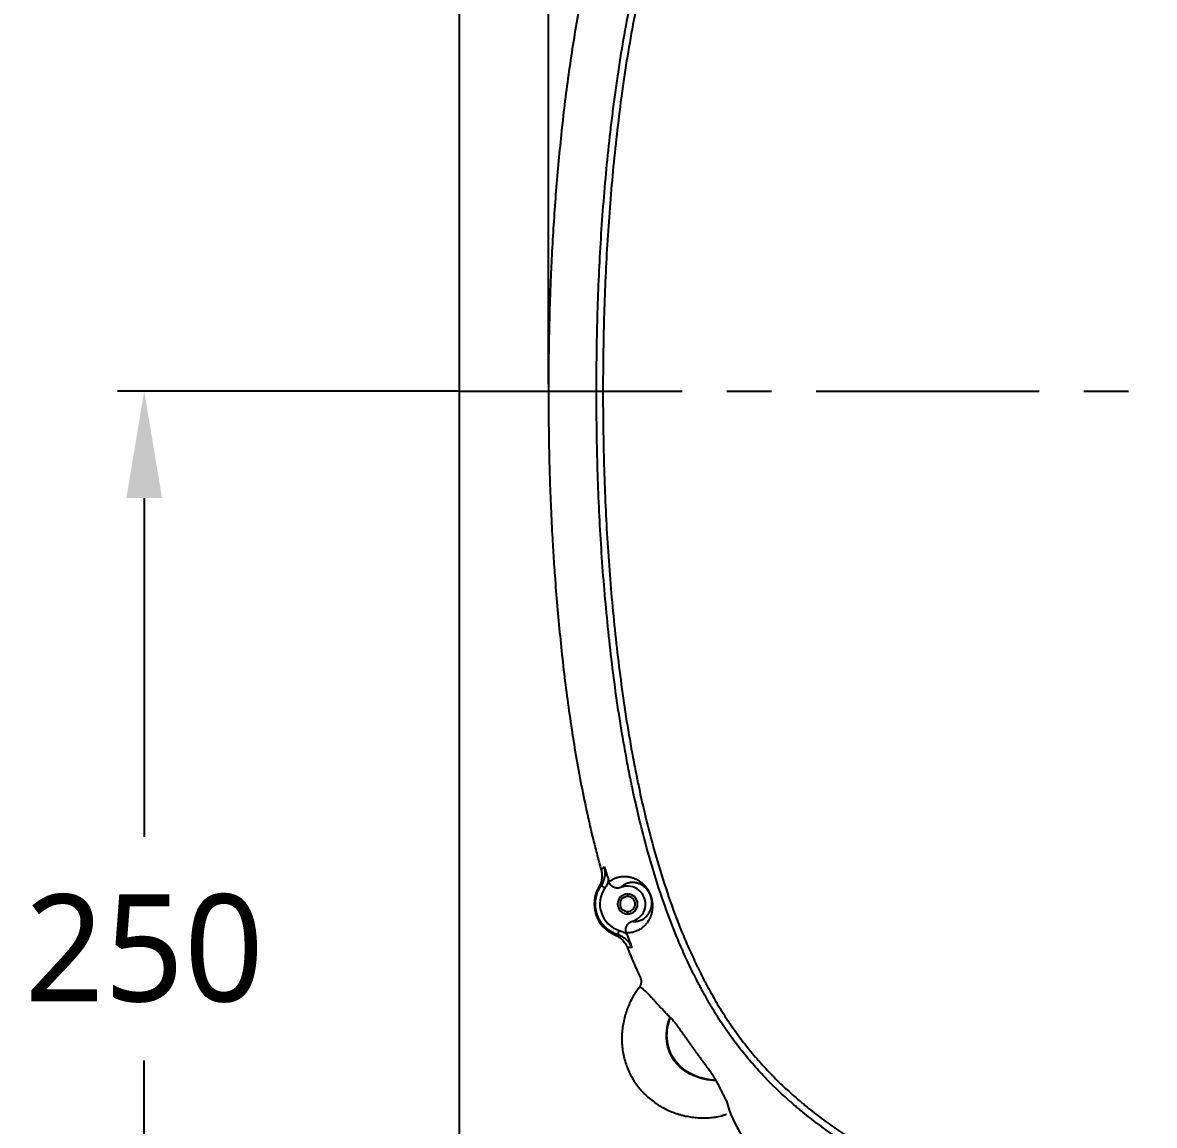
# Model space of a CAD drawing. Extents: x 8541 to 14664, y -60 to 2468.
# Drawn here: x 11930.6 to 12184.3, y 1522.8 to 1769.9 of the extents above; entities that cross this region are included whole.
import ezdxf

# ---------------------------------------------------------------- set-up
doc = ezdxf.new("R2010")
doc.units = 0
doc.header["$LTSCALE"] = 20
doc.header["$MEASUREMENT"] = 0
doc.linetypes.add('CENTER', pattern=[2, 1.25, -0.25, 0.25, -0.25])
doc.layers.get('0').update_dxf_attribs({"linetype": 'CONTINUOUS'})
doc.layers.get('DEFPOINTS').update_dxf_attribs({"linetype": 'CONTINUOUS'})
doc.layers.add('6', color=6, linetype='CONTINUOUS')
doc.layers.add('CENTER', color=2, linetype='CENTER')
doc.styles.get("Standard").update_dxf_attribs({"font": 'NanumGothic.ttf'})
doc.dimstyles.get("Standard").update_dxf_attribs({"dimtxt": 2.7, "dimasz": 2.5, "dimexe": 1.5, "dimexo": 1.5, "dimgap": 1.5, "dimtad": 1, "dimdec": 0, "dimlfac": 10, "dimzin": 0, "dimdsep": 46, "dimtxsty": 'Standard', "dimcen": 0, "dimclrt": 2, "dimadec": 0, "dimazin": 0, "dimtfac": 1, "dimtdec": 0, "dimtmove": 0, "dimatfit": 3, "dimfxl": 0, "dimtolj": 1, "dimtzin": 0, "dimarcsym": 0})

# ---------------------------------------------------------------- blocks, each defined once
blk = doc.blocks.new('*D16')
at = {"color": 3, "lineweight": -2}
for p, q in [((12028.66, 1687.37), (11951.89, 1687.37)), ((11957.89, 1663.37), (11957.89, 1587.43)), ((11957.89, 1461.37), (11957.89, 1537.3)), ((12014.82, 1437.37), (11951.89, 1437.37))]:
    blk.add_line(p, q, dxfattribs=at)
at = {"color": 3}
for points in [[(11953.89, 1663.37), (11961.89, 1663.37), (11957.89, 1687.37)], [(11953.89, 1461.37), (11961.89, 1461.37), (11957.89, 1437.37)]]:
    blk.add_solid(points, dxfattribs=at)
at = {"layer": 'DEFPOINTS', "color": 0}
for p in [(12030.46, 1687.37), (11957.89, 1437.37), (12016.62, 1437.37)]:
    blk.add_point(p, dxfattribs=at)
at = {"color": 2, "insert": (11957.89, 1562.37), "char_height": 24, "attachment_point": 5}
blk.add_mtext('\\A1;{\\fNanumGothic|b0|i0|c129|p50;250}', dxfattribs=at)
blk = doc.blocks.new('*D19')
at = {"color": 3, "lineweight": -2}
for p, q in [((12048.5, 1688.87), (12048.5, 1970.18)), ((12733.09, 1688.87), (12733.09, 1970.18)), ((12068.5, 1965.18), (12713.09, 1965.18))]:
    blk.add_line(p, q, dxfattribs=at)
at = {"color": 3}
for points in [[(12068.5, 1968.51), (12068.5, 1961.85), (12048.5, 1965.18)], [(12713.09, 1968.51), (12713.09, 1961.85), (12733.09, 1965.18)]]:
    blk.add_solid(points, dxfattribs=at)
at = {"layer": 'DEFPOINTS', "color": 0}
for p in [(12733.09, 1965.18), (12048.5, 1687.37), (12733.09, 1687.37)]:
    blk.add_point(p, dxfattribs=at)
at = {"color": 2, "insert": (12390.79, 1988.79), "char_height": 25, "attachment_point": 5}
blk.add_mtext('\\A1;{\\fNanumGothic|b0|i0|c129|p50;685}', dxfattribs=at)

msp = doc.modelspace()

# ---------------------------------------------------------------- linework, layer by layer
at = {"color": 7, "linetype": 'Continuous'}
for p, q in [((12060.33, 1576.49), (12061.15, 1575.92)), ((12066.25, 1574.62), (12066.25, 1574.07)), ((12066.25, 1570.67), (12066.25, 1570.12)), ((12064.07, 1565.49), (12064.37, 1566.44))]:
    msp.add_line(p, q, dxfattribs=at)
for radius, start, end in [(7.48, 149.4671, 247.6557), (6.22, 145.1535, 252.4383), (4, 285.438, 112.0905), (2.25, 90, 270), (1.7, 90, 270), (2.25, 270, 90), (1.7, 270, 90)]:
    msp.add_arc((12066.25, 1572.37), radius, start, end, dxfattribs=at)
msp.add_arc((12110.35, 1533.45), 22.53, 193.4208, 215.1631)
for points, degree, knots in [([(12193.45, 1495.9), (12190.65, 1496.12), (12187.87, 1496.38), (12182.32, 1496.99), (12179.55, 1497.34), (12174.05, 1498.14), (12171.31, 1498.59), (12165.85, 1499.6), (12163.13, 1500.16), (12157.72, 1501.39), (12155.03, 1502.06), (12149.67, 1503.54), (12147.01, 1504.34), (12143.04, 1505.65), (12141.72, 1506.1), (12139.09, 1507.05), (12137.77, 1507.54), (12135.81, 1508.31), (12134.84, 1508.7), (12133.86, 1509.11), (12133.37, 1509.31), (12133.21, 1509.38), (12132.89, 1509.52), (12131.43, 1510.14), (12129.98, 1510.78), (12127.44, 1511.97), (12124.92, 1513.19), (12121.22, 1515.15), (12118.8, 1516.54), (12116.4, 1517.98), (12115.22, 1518.72), (12112.88, 1520.25), (12111.73, 1521.04), (12109.45, 1522.66), (12108.32, 1523.5), (12106.66, 1524.79), (12105.83, 1525.45), (12104.88, 1526.23), (12104.47, 1526.57), (12104.2, 1526.8), (12104.07, 1526.91), (12102.86, 1527.94), (12101.81, 1528.88), (12099.75, 1530.79), (12098.75, 1531.76), (12096.8, 1533.76), (12095.85, 1534.77), (12094, 1536.85), (12093.11, 1537.9), (12091.36, 1540.06), (12090.51, 1541.16), (12088.87, 1543.4), (12088.07, 1544.54), (12086.92, 1546.29), (12086.54, 1546.87), (12085.8, 1548.06), (12085.43, 1548.65), (12084.72, 1549.86), (12084.36, 1550.47), (12083.67, 1551.69), (12083.33, 1552.3), (12082.91, 1553.08), (12082.83, 1553.24), (12082.66, 1553.55), (12082.58, 1553.7), (12082.33, 1554.17), (12081.84, 1555.11), (12081.36, 1556.05), (12080.42, 1557.94), (12079.82, 1559.21), (12078.66, 1561.75), (12078.1, 1563.04), (12076.48, 1566.9), (12075.49, 1569.51), (12073.62, 1574.76), (12072.76, 1577.41), (12071.14, 1582.75), (12070.4, 1585.43), (12069, 1590.85), (12068.36, 1593.57), (12067.6, 1596.99), (12067.38, 1598.02), (12067.17, 1599.05), (12067.02, 1599.74), (12066.95, 1600.08), (12066.61, 1601.8), (12066.34, 1603.18), (12065.56, 1607.31), (12065.09, 1610.06), (12064.21, 1615.57), (12063.8, 1618.32), (12062.68, 1626.59), (12062.06, 1632.1), (12061.26, 1640.38), (12061.02, 1643.13), (12060.59, 1648.65), (12060.4, 1651.41), (12059.89, 1659.69), (12059.41, 1670.74), (12059.27, 1681.79), (12059.27, 1692.85), (12059.34, 1698.38), (12059.65, 1709.44), (12059.89, 1714.98), (12060.39, 1723.28), (12060.58, 1726.05), (12061.02, 1731.59), (12061.26, 1734.36), (12061.79, 1739.9), (12062.08, 1742.67), (12062.56, 1746.83), (12062.73, 1748.21), (12063.07, 1750.98), (12063.25, 1752.37), (12064.2, 1759.3), (12065.07, 1764.82), (12066.62, 1773.04), (12067.17, 1775.77), (12068.37, 1781.22), (12069.01, 1783.93), (12070.4, 1789.33), (12071.15, 1792.02), (12072.77, 1797.36), (12073.64, 1800.02), (12074.69, 1803), (12074.81, 1803.33), (12075.05, 1803.99), (12075.17, 1804.31), (12075.53, 1805.3), (12076.28, 1807.27), (12077.06, 1809.21), (12078.68, 1813.08), (12079.83, 1815.61), (12081.38, 1818.73), (12081.69, 1819.35), (12082.33, 1820.58), (12082.66, 1821.2), (12083.65, 1823.03), (12084.34, 1824.24), (12085.41, 1826.04), (12085.77, 1826.63), (12086.51, 1827.81), (12086.89, 1828.4), (12088.04, 1830.15), (12088.84, 1831.3), (12090.09, 1833), (12090.51, 1833.56), (12091.05, 1834.26), (12091.16, 1834.4), (12091.37, 1834.68), (12091.7, 1835.1), (12092.91, 1836.61), (12094.05, 1837.94), (12095.91, 1840.02), (12096.86, 1841.04), (12098.8, 1843.03), (12099.8, 1843.99), (12101.83, 1845.88), (12102.87, 1846.8), (12104.98, 1848.6), (12106.05, 1849.47), (12108.24, 1851.18), (12109.36, 1852.01), (12111.63, 1853.63), (12112.78, 1854.42), (12114.53, 1855.57), (12115.42, 1856.14), (12116.46, 1856.79), (12116.91, 1857.06), (12117.21, 1857.24), (12117.36, 1857.34), (12118.72, 1858.15), (12119.94, 1858.85), (12122.39, 1860.21), (12124.86, 1861.51), (12127.36, 1862.73), (12131.14, 1864.5), (12133.69, 1865.59), (12138.85, 1867.62), (12141.46, 1868.57), (12146.74, 1870.32), (12149.4, 1871.13), (12153.43, 1872.24), (12154.78, 1872.6), (12156.82, 1873.11), (12157.5, 1873.28), (12158.52, 1873.52), (12158.86, 1873.61), (12159.54, 1873.76), (12161.25, 1874.16), (12162.96, 1874.53), (12165.02, 1874.96), (12165.71, 1875.09), (12167.08, 1875.36), (12167.77, 1875.49), (12171.21, 1876.13), (12173.98, 1876.59), (12179.51, 1877.39), (12182.29, 1877.75), (12186.47, 1878.21), (12187.86, 1878.35), (12190.65, 1878.61), (12192.05, 1878.73), (12193.44, 1878.84)], 3, [0, 0, 0, 0, 0.015625, 0.015625, 0.03125, 0.03125, 0.046875, 0.046875, 0.0625, 0.0625, 0.078125, 0.078125, 0.09375, 0.09375, 0.101562, 0.101562, 0.109375, 0.109375, 0.113281, 0.115234, 0.115234, 0.116211, 0.116211, 0.117187, 0.125, 0.125, 0.132812, 0.140625, 0.148437, 0.148437, 0.15625, 0.15625, 0.164062, 0.164062, 0.171875, 0.171875, 0.175781, 0.177734, 0.178711, 0.178711, 0.179687, 0.179687, 0.1875, 0.1875, 0.195312, 0.195312, 0.203125, 0.203125, 0.210937, 0.210937, 0.21875, 0.21875, 0.226562, 0.226562, 0.230469, 0.230469, 0.234375, 0.234375, 0.238281, 0.238281, 0.242187, 0.242187, 0.243164, 0.243164, 0.244141, 0.244141, 0.246094, 0.25, 0.25, 0.257812, 0.257812, 0.265625, 0.265625, 0.28125, 0.28125, 0.296875, 0.296875, 0.3125, 0.3125, 0.328125, 0.328125, 0.332031, 0.333984, 0.333984, 0.335937, 0.335937, 0.34375, 0.34375, 0.359375, 0.359375, 0.375, 0.375, 0.40625, 0.40625, 0.421875, 0.421875, 0.4375, 0.4375, 0.46875, 0.5, 0.5, 0.53125, 0.53125, 0.5625, 0.5625, 0.578125, 0.578125, 0.59375, 0.59375, 0.609375, 0.609375, 0.617187, 0.617187, 0.625, 0.625, 0.65625, 0.65625, 0.671875, 0.671875, 0.6875, 0.6875, 0.703125, 0.703125, 0.71875, 0.71875, 0.720703, 0.720703, 0.722656, 0.722656, 0.726562, 0.734375, 0.734375, 0.75, 0.75, 0.753906, 0.753906, 0.757812, 0.757812, 0.765625, 0.765625, 0.769531, 0.769531, 0.773437, 0.773437, 0.78125, 0.78125, 0.785156, 0.785156, 0.786133, 0.786133, 0.787109, 0.789062, 0.796875, 0.796875, 0.804687, 0.804687, 0.8125, 0.8125, 0.820312, 0.820312, 0.828125, 0.828125, 0.835937, 0.835937, 0.84375, 0.84375, 0.847656, 0.849609, 0.850586, 0.850586, 0.851562, 0.851562, 0.859375, 0.859375, 0.867187, 0.875, 0.875, 0.890625, 0.890625, 0.90625, 0.90625, 0.921875, 0.921875, 0.929687, 0.929687, 0.933594, 0.933594, 0.935547, 0.935547, 0.9375, 0.945312, 0.945312, 0.949219, 0.949219, 0.953125, 0.953125, 0.96875, 0.96875, 0.984375, 0.984375, 0.992187, 0.992187, 1, 1, 1, 1]), ([(12193.56, 1877.35), (12190.79, 1877.13), (12188.02, 1876.87), (12182.51, 1876.26), (12179.76, 1875.92), (12174.28, 1875.12), (12171.55, 1874.67), (12166.11, 1873.67), (12163.4, 1873.11), (12158, 1871.88), (12155.31, 1871.21), (12151.29, 1870.1), (12149.96, 1869.71), (12148.29, 1869.21), (12147.96, 1869.11), (12147.29, 1868.9), (12146.3, 1868.59), (12145.31, 1868.27), (12142.01, 1867.17), (12139.4, 1866.23), (12134.24, 1864.2), (12131.7, 1863.11), (12127.94, 1861.35), (12125.45, 1860.14), (12122.99, 1858.84), (12120.56, 1857.49), (12119.36, 1856.8), (12118.01, 1855.99), (12117.86, 1855.9), (12117.56, 1855.71), (12117.12, 1855.44), (12116.08, 1854.8), (12115.21, 1854.23), (12113.47, 1853.09), (12112.33, 1852.31), (12110.08, 1850.7), (12108.98, 1849.87), (12106.81, 1848.18), (12105.74, 1847.31), (12103.65, 1845.52), (12102.63, 1844.61), (12100.62, 1842.73), (12099.64, 1841.77), (12097.71, 1839.79), (12096.77, 1838.78), (12094.93, 1836.71), (12094.04, 1835.64), (12092.94, 1834.28), (12092.73, 1834.01), (12092.4, 1833.6), (12092.3, 1833.46), (12092.08, 1833.18), (12091.55, 1832.49), (12091.03, 1831.79), (12089.8, 1830.1), (12089.01, 1828.96), (12087.5, 1826.64), (12086.77, 1825.46), (12085.37, 1823.08), (12084.7, 1821.88), (12083.39, 1819.45), (12082.76, 1818.22), (12080.94, 1814.51), (12079.8, 1811.99), (12078.21, 1808.15), (12077.44, 1806.22), (12076.71, 1804.26), (12076.41, 1803.45), (12076.35, 1803.28), (12076.23, 1802.96), (12076.06, 1802.47), (12075.88, 1801.97), (12074.85, 1799.02), (12073.99, 1796.38), (12072.4, 1791.08), (12071.67, 1788.41), (12070.3, 1783.06), (12069.67, 1780.37), (12068.49, 1774.97), (12067.95, 1772.26), (12066.94, 1766.82), (12066.23, 1762.73), (12065.5, 1757.94), (12065.16, 1755.54), (12065.01, 1754.51), (12064.92, 1753.82), (12064.87, 1753.47), (12064.46, 1750.38), (12063.78, 1744.88), (12063.2, 1739.39), (12062.68, 1733.9), (12062.44, 1731.15), (12062.02, 1725.66), (12061.83, 1722.91), (12061.33, 1714.68), (12061.1, 1709.19), (12060.79, 1698.23), (12060.72, 1692.74), (12060.72, 1681.78), (12060.79, 1676.3), (12061.1, 1665.34), (12061.34, 1659.87), (12061.84, 1651.66), (12062.03, 1648.92), (12062.45, 1643.45), (12062.69, 1640.72), (12063.48, 1632.51), (12064.09, 1627.05), (12065.2, 1618.85), (12065.6, 1616.12), (12066.47, 1610.66), (12066.93, 1607.93), (12067.7, 1603.83), (12067.96, 1602.47), (12068.3, 1600.76), (12068.37, 1600.42), (12068.51, 1599.74), (12068.73, 1598.72), (12069.53, 1594.98), (12070.32, 1591.6), (12071.7, 1586.23), (12072.43, 1583.56), (12074.02, 1578.27), (12074.87, 1575.64), (12076.71, 1570.43), (12077.69, 1567.84), (12079.28, 1564.01), (12080.38, 1561.46), (12081.57, 1558.95), (12082.49, 1557.07), (12082.96, 1556.14), (12083.53, 1555.05), (12083.77, 1554.59), (12083.94, 1554.28), (12084.02, 1554.12), (12084.76, 1552.74), (12085.45, 1551.52), (12086.51, 1549.72), (12086.87, 1549.13), (12087.6, 1547.95), (12087.98, 1547.37), (12089.11, 1545.64), (12089.9, 1544.5), (12091.52, 1542.27), (12092.36, 1541.18), (12094.08, 1539.04), (12094.97, 1537.99), (12096.8, 1535.93), (12097.74, 1534.92), (12099.67, 1532.94), (12100.66, 1531.97), (12102.69, 1530.07), (12103.73, 1529.15), (12104.93, 1528.13), (12105.07, 1528.01), (12105.33, 1527.79), (12105.47, 1527.67), (12105.87, 1527.34), (12106.68, 1526.67), (12107.5, 1526.02), (12109.15, 1524.73), (12110.27, 1523.9), (12112.53, 1522.29), (12113.67, 1521.51), (12115.99, 1520), (12117.16, 1519.26), (12119.54, 1517.84), (12121.93, 1516.46), (12125.61, 1514.52), (12128.11, 1513.3), (12130.63, 1512.13), (12131.9, 1511.56), (12133.35, 1510.94), (12133.51, 1510.88), (12133.83, 1510.74), (12133.99, 1510.67), (12134.48, 1510.47), (12135.44, 1510.07), (12136.41, 1509.68), (12138.36, 1508.92), (12139.66, 1508.43), (12142.27, 1507.49), (12143.57, 1507.04), (12147.51, 1505.75), (12150.15, 1504.95), (12155.47, 1503.49), (12158.13, 1502.83), (12163.5, 1501.61), (12166.2, 1501.06), (12171.61, 1500.06), (12174.33, 1499.62), (12179.79, 1498.82), (12182.53, 1498.47), (12188.03, 1497.87), (12190.79, 1497.61), (12193.56, 1497.39)], 3, [0, 0, 0, 0, 0.015625, 0.015625, 0.03125, 0.03125, 0.046875, 0.046875, 0.0625, 0.0625, 0.078125, 0.078125, 0.085938, 0.085938, 0.087891, 0.087891, 0.089844, 0.09375, 0.09375, 0.109375, 0.109375, 0.125, 0.125, 0.132812, 0.140625, 0.140625, 0.148437, 0.148437, 0.149414, 0.149414, 0.150391, 0.152344, 0.15625, 0.15625, 0.164062, 0.164062, 0.171875, 0.171875, 0.179687, 0.179687, 0.1875, 0.1875, 0.195312, 0.195312, 0.203125, 0.203125, 0.210938, 0.210938, 0.212891, 0.212891, 0.213867, 0.213867, 0.214844, 0.21875, 0.21875, 0.226563, 0.226563, 0.234375, 0.234375, 0.242188, 0.242188, 0.25, 0.25, 0.265625, 0.265625, 0.273438, 0.277344, 0.277344, 0.27832, 0.27832, 0.279297, 0.28125, 0.28125, 0.296875, 0.296875, 0.3125, 0.3125, 0.328125, 0.328125, 0.34375, 0.34375, 0.359375, 0.367188, 0.371094, 0.373047, 0.373047, 0.375, 0.375, 0.390625, 0.40625, 0.40625, 0.421875, 0.421875, 0.4375, 0.4375, 0.46875, 0.46875, 0.5, 0.5, 0.53125, 0.53125, 0.5625, 0.5625, 0.578125, 0.578125, 0.59375, 0.59375, 0.625, 0.625, 0.640625, 0.640625, 0.65625, 0.65625, 0.664063, 0.664063, 0.666016, 0.666016, 0.667969, 0.671875, 0.6875, 0.6875, 0.703125, 0.703125, 0.71875, 0.71875, 0.734375, 0.734375, 0.742188, 0.75, 0.75, 0.753906, 0.755859, 0.756836, 0.756836, 0.757813, 0.757813, 0.765625, 0.765625, 0.769531, 0.769531, 0.773438, 0.773438, 0.78125, 0.78125, 0.789063, 0.789063, 0.796875, 0.796875, 0.804688, 0.804688, 0.8125, 0.8125, 0.820313, 0.820313, 0.821289, 0.821289, 0.822266, 0.822266, 0.824219, 0.828125, 0.828125, 0.835938, 0.835938, 0.84375, 0.84375, 0.851563, 0.851563, 0.859375, 0.867188, 0.875, 0.875, 0.882813, 0.882813, 0.883789, 0.883789, 0.884766, 0.884766, 0.886719, 0.890625, 0.890625, 0.898438, 0.898438, 0.90625, 0.90625, 0.921875, 0.921875, 0.9375, 0.9375, 0.953125, 0.953125, 0.96875, 0.96875, 0.984375, 0.984375, 1, 1, 1, 1]), ([(12060.32, 1794.67), (12060.01, 1793.57), (12059.71, 1792.48), (12059.14, 1790.29), (12058.86, 1789.19), (12058.04, 1785.9), (12057.53, 1783.7), (12056.58, 1779.29), (12056.13, 1777.08), (12055.28, 1772.66), (12054.49, 1768.23), (12053.79, 1763.79), (12053.13, 1759.34), (12052.82, 1757.11), (12051.95, 1750.42), (12051.45, 1745.95), (12050.79, 1739.23), (12050.58, 1736.99), (12050.2, 1732.5), (12050.03, 1730.25), (12049.71, 1725.76), (12049.56, 1723.51), (12049.3, 1719), (12049.18, 1716.75), (12049.03, 1713.36), (12048.99, 1712.24), (12048.9, 1709.98), (12048.86, 1708.85), (12048.75, 1705.46), (12048.69, 1703.2), (12048.62, 1699.82), (12048.6, 1698.69), (12048.56, 1696.43), (12048.52, 1693.04), (12048.5, 1689.65), (12048.5, 1682.88), (12048.54, 1678.36), (12048.69, 1671.59), (12048.75, 1669.33), (12048.89, 1664.82), (12049.07, 1660.31), (12049.3, 1655.8), (12049.49, 1652.41), (12049.56, 1651.28), (12049.71, 1649.03), (12049.78, 1647.9), (12050.02, 1644.53), (12050.2, 1642.28), (12050.58, 1637.78), (12050.79, 1635.54), (12051.45, 1628.81), (12051.95, 1624.33), (12052.82, 1617.64), (12053.13, 1615.41), (12053.79, 1610.95), (12054.49, 1606.51), (12055.28, 1602.07), (12056.13, 1597.65), (12056.58, 1595.44), (12057.54, 1591.03), (12058.04, 1588.83), (12058.86, 1585.54), (12059.14, 1584.44), (12059.71, 1582.26), (12060.01, 1581.16), (12060.32, 1580.07)], 3, [0, 0, 0, 0, 0.015625, 0.015625, 0.03125, 0.03125, 0.0625, 0.0625, 0.09375, 0.09375, 0.125, 0.15625, 0.15625, 0.1875, 0.1875, 0.25, 0.25, 0.28125, 0.28125, 0.3125, 0.3125, 0.34375, 0.34375, 0.375, 0.375, 0.390625, 0.390625, 0.40625, 0.40625, 0.4375, 0.4375, 0.453125, 0.453125, 0.46875, 0.5, 0.5, 0.5625, 0.5625, 0.59375, 0.59375, 0.625, 0.65625, 0.65625, 0.671875, 0.671875, 0.6875, 0.6875, 0.71875, 0.71875, 0.75, 0.75, 0.8125, 0.8125, 0.84375, 0.84375, 0.875, 0.90625, 0.90625, 0.9375, 0.9375, 0.96875, 0.96875, 0.984375, 0.984375, 1, 1, 1, 1]), ([(12060.32, 1580.07), (12060.38, 1580.13), (12060.44, 1580.19), (12060.56, 1580.3), (12060.62, 1580.36), (12060.8, 1580.52), (12060.92, 1580.62), (12061.04, 1580.71)], 3, [0, 0, 0, 0, 0.25, 0.25, 0.5, 0.5, 1, 1, 1, 1]), ([(12060.33, 1576.49), (12060.43, 1576.64), (12060.53, 1576.8), (12060.7, 1577.12), (12060.78, 1577.29), (12060.92, 1577.63), (12060.98, 1577.8), (12061.05, 1578.03), (12061.06, 1578.07), (12061.08, 1578.16), (12061.11, 1578.29), (12061.14, 1578.43), (12061.19, 1578.7), (12061.21, 1578.88), (12061.23, 1579.25), (12061.23, 1579.43), (12061.22, 1579.66), (12061.21, 1579.71), (12061.21, 1579.8), (12061.19, 1579.94), (12061.17, 1580.08), (12061.13, 1580.35), (12061.09, 1580.53), (12061.04, 1580.71)], 3, [0, 0, 0, 0, 0.125, 0.125, 0.25, 0.25, 0.375, 0.375, 0.40625, 0.40625, 0.4375, 0.5, 0.5, 0.625, 0.625, 0.75, 0.75, 0.78125, 0.78125, 0.8125, 0.875, 0.875, 1, 1, 1, 1]), ([(12061.04, 1580.71), (12061.04, 1580.7), (12061.05, 1580.68), (12061.06, 1580.65), (12061.07, 1580.61), (12061.1, 1580.5), (12061.13, 1580.41), (12061.19, 1580.22), (12061.23, 1580.1), (12061.34, 1579.73), (12061.42, 1579.48), (12061.52, 1579.17), (12061.54, 1579.1), (12061.58, 1578.98), (12061.6, 1578.91), (12061.66, 1578.72), (12061.7, 1578.59), (12061.78, 1578.33), (12061.82, 1578.2), (12061.9, 1577.93), (12061.94, 1577.8), (12061.98, 1577.66)], 3, [0, 0, 0, 0, 0.015625, 0.015625, 0.03125, 0.0625, 0.125, 0.125, 0.25, 0.25, 0.5, 0.5, 0.5625, 0.5625, 0.625, 0.625, 0.75, 0.75, 0.875, 0.875, 1, 1, 1, 1]), ([(12060.32, 1580.07), (12060.36, 1579.91), (12060.4, 1579.74), (12060.46, 1579.41), (12060.5, 1579.08), (12060.5, 1578.74), (12060.5, 1578.53), (12060.5, 1578.49), (12060.49, 1578.4), (12060.49, 1578.36), (12060.48, 1578.24), (12060.47, 1578.15), (12060.44, 1577.9), (12060.38, 1577.57), (12060.28, 1577.25), (12060.2, 1577.01), (12060.17, 1576.93), (12060.12, 1576.81), (12060.11, 1576.77), (12060.07, 1576.7), (12060.06, 1576.66), (12059.97, 1576.47), (12059.89, 1576.32), (12059.8, 1576.17)], 3, [0, 0, 0, 0, 0.125, 0.125, 0.25, 0.375, 0.375, 0.40625, 0.40625, 0.4375, 0.4375, 0.5, 0.5, 0.625, 0.75, 0.75, 0.8125, 0.8125, 0.84375, 0.84375, 0.875, 0.875, 1, 1, 1, 1]), ([(12062.08, 1577.35), (12062.16, 1577.42), (12062.25, 1577.48), (12062.44, 1577.61), (12062.53, 1577.67), (12062.72, 1577.79), (12062.82, 1577.85), (12063.03, 1577.96), (12063.13, 1578.02), (12063.35, 1578.12), (12063.47, 1578.17), (12063.71, 1578.26), (12063.83, 1578.3), (12064.09, 1578.38), (12064.23, 1578.41), (12064.51, 1578.47), (12064.66, 1578.5), (12064.9, 1578.53), (12064.98, 1578.54), (12065.14, 1578.55), (12065.23, 1578.55), (12065.49, 1578.56), (12065.67, 1578.56), (12065.96, 1578.55), (12066.06, 1578.54), (12066.26, 1578.52), (12066.36, 1578.5), (12066.58, 1578.47), (12066.69, 1578.44), (12066.92, 1578.39), (12067.04, 1578.36), (12067.28, 1578.29), (12067.41, 1578.25), (12067.61, 1578.18), (12067.67, 1578.15), (12067.81, 1578.1), (12067.88, 1578.07), (12068.09, 1577.98), (12068.23, 1577.9), (12068.46, 1577.78), (12068.54, 1577.73), (12068.7, 1577.64), (12068.78, 1577.59), (12068.95, 1577.47), (12069.04, 1577.41), (12069.21, 1577.28), (12069.3, 1577.21), (12069.44, 1577.1), (12069.49, 1577.06), (12069.59, 1576.97), (12069.63, 1576.93), (12069.73, 1576.84), (12069.78, 1576.79), (12069.89, 1576.69), (12069.94, 1576.63), (12070.02, 1576.55), (12070.05, 1576.52), (12070.1, 1576.46), (12070.13, 1576.43), (12070.21, 1576.33), (12070.27, 1576.26), (12070.39, 1576.12), (12070.45, 1576.04), (12070.54, 1575.91), (12070.57, 1575.87), (12070.64, 1575.78), (12070.67, 1575.73), (12070.74, 1575.63), (12070.77, 1575.57), (12070.84, 1575.46), (12070.88, 1575.4), (12070.95, 1575.28), (12070.99, 1575.21), (12071.03, 1575.12), (12071.04, 1575.1), (12071.06, 1575.06), (12071.07, 1575.04), (12071.1, 1574.99), (12071.12, 1574.95), (12071.16, 1574.87), (12071.18, 1574.82), (12071.22, 1574.74), (12071.24, 1574.69), (12071.27, 1574.62), (12071.28, 1574.6), (12071.3, 1574.55), (12071.31, 1574.52), (12071.34, 1574.45), (12071.36, 1574.4), (12071.39, 1574.32), (12071.4, 1574.29), (12071.42, 1574.24), (12071.43, 1574.21), (12071.46, 1574.13), (12071.5, 1574.02), (12071.53, 1573.91), (12071.55, 1573.85), (12071.55, 1573.83), (12071.56, 1573.81), (12071.57, 1573.77), (12071.58, 1573.73), (12071.6, 1573.65), (12071.62, 1573.6), (12071.63, 1573.53), (12071.64, 1573.51), (12071.65, 1573.46), (12071.65, 1573.44), (12071.67, 1573.37), (12071.68, 1573.33), (12071.7, 1573.24), (12071.7, 1573.2), (12071.73, 1573.08), (12071.74, 1573), (12071.75, 1572.91), (12071.75, 1572.89), (12071.76, 1572.86), (12071.76, 1572.84), (12071.77, 1572.79), (12071.77, 1572.75), (12071.78, 1572.65), (12071.79, 1572.59), (12071.8, 1572.47), (12071.8, 1572.41), (12071.81, 1572.3), (12071.81, 1572.24), (12071.82, 1572.14), (12071.82, 1572.09), (12071.82, 1571.94), (12071.82, 1571.85), (12071.81, 1571.71), (12071.81, 1571.67), (12071.81, 1571.58), (12071.81, 1571.54), (12071.8, 1571.42), (12071.79, 1571.34), (12071.78, 1571.2), (12071.77, 1571.13), (12071.74, 1570.92), (12071.72, 1570.79), (12071.67, 1570.55), (12071.64, 1570.44), (12071.59, 1570.23), (12071.56, 1570.13), (12071.5, 1569.93), (12071.47, 1569.84), (12071.41, 1569.67), (12071.38, 1569.58), (12071.31, 1569.42), (12071.28, 1569.34), (12071.21, 1569.19), (12071.18, 1569.12), (12071.11, 1568.98), (12071.07, 1568.92), (12070.97, 1568.73), (12070.9, 1568.61), (12070.75, 1568.38), (12070.68, 1568.28), (12070.54, 1568.08), (12070.47, 1567.99), (12070.32, 1567.82), (12070.25, 1567.73), (12070.11, 1567.58), (12070.04, 1567.51), (12069.89, 1567.37), (12069.82, 1567.3), (12069.61, 1567.12), (12069.47, 1567.01), (12069.19, 1566.81), (12069.06, 1566.72), (12068.79, 1566.56), (12068.65, 1566.49), (12068.39, 1566.36), (12068.26, 1566.3), (12068.01, 1566.2), (12067.88, 1566.16), (12067.63, 1566.08), (12067.51, 1566.05), (12067.27, 1565.99), (12067.15, 1565.97), (12066.91, 1565.93), (12066.67, 1565.9), (12066.32, 1565.87), (12066.09, 1565.87), (12065.97, 1565.87)], 3, [0, 0, 0, 0, 0.03125, 0.03125, 0.0625, 0.0625, 0.09375, 0.09375, 0.125, 0.125, 0.15625, 0.15625, 0.1875, 0.1875, 0.21875, 0.21875, 0.25, 0.25, 0.265625, 0.265625, 0.28125, 0.28125, 0.3125, 0.3125, 0.328125, 0.328125, 0.34375, 0.34375, 0.359375, 0.359375, 0.375, 0.375, 0.390625, 0.390625, 0.398438, 0.398438, 0.40625, 0.40625, 0.421875, 0.421875, 0.429688, 0.429688, 0.4375, 0.4375, 0.445313, 0.445313, 0.453125, 0.453125, 0.457031, 0.457031, 0.460938, 0.460938, 0.464844, 0.464844, 0.46875, 0.46875, 0.470703, 0.470703, 0.472656, 0.472656, 0.476563, 0.476563, 0.480469, 0.480469, 0.482422, 0.482422, 0.484375, 0.484375, 0.486328, 0.486328, 0.488281, 0.488281, 0.490234, 0.490234, 0.490723, 0.490723, 0.491211, 0.491211, 0.492188, 0.492188, 0.493164, 0.493164, 0.494141, 0.494141, 0.494629, 0.494629, 0.495117, 0.495117, 0.496094, 0.496094, 0.496582, 0.496582, 0.49707, 0.49707, 0.498047, 0.499023, 0.499023, 0.499268, 0.499268, 0.499512, 0.5, 0.5, 0.500977, 0.500977, 0.501465, 0.501465, 0.501953, 0.501953, 0.50293, 0.50293, 0.503906, 0.503906, 0.505859, 0.505859, 0.506348, 0.506348, 0.506836, 0.506836, 0.507813, 0.507813, 0.509766, 0.509766, 0.511719, 0.511719, 0.513672, 0.513672, 0.515625, 0.515625, 0.519531, 0.519531, 0.521484, 0.521484, 0.523438, 0.523438, 0.527344, 0.527344, 0.53125, 0.53125, 0.539063, 0.539063, 0.546875, 0.546875, 0.554688, 0.554688, 0.5625, 0.5625, 0.570313, 0.570313, 0.578125, 0.578125, 0.585938, 0.585938, 0.59375, 0.59375, 0.609375, 0.609375, 0.625, 0.625, 0.640625, 0.640625, 0.65625, 0.65625, 0.671875, 0.671875, 0.6875, 0.6875, 0.71875, 0.71875, 0.75, 0.75, 0.78125, 0.78125, 0.8125, 0.8125, 0.84375, 0.84375, 0.875, 0.875, 0.90625, 0.90625, 0.9375, 0.96875, 1, 1, 1, 1]), ([(12064.07, 1565.49), (12063.8, 1565.57), (12063.54, 1565.67), (12063.03, 1565.9), (12062.78, 1566.03), (12062.42, 1566.25), (12062.3, 1566.33), (12062.12, 1566.45), (12062.07, 1566.49), (12061.95, 1566.57), (12061.89, 1566.61), (12061.61, 1566.83), (12061.4, 1567.01), (12061, 1567.41), (12060.81, 1567.61), (12060.55, 1567.94), (12060.46, 1568.05), (12060.34, 1568.22), (12060.3, 1568.28), (12060.22, 1568.4), (12060.18, 1568.46), (12059.99, 1568.76), (12059.86, 1569.01), (12059.62, 1569.51), (12059.51, 1569.77), (12059.37, 1570.17), (12059.33, 1570.3), (12059.27, 1570.51), (12059.26, 1570.58), (12059.22, 1570.72), (12059.21, 1570.78), (12059.13, 1571.13), (12059.09, 1571.41), (12059.04, 1571.96), (12059.03, 1572.24), (12059.04, 1572.67), (12059.04, 1572.81), (12059.06, 1572.98), (12059.06, 1573.02), (12059.07, 1573.09), (12059.08, 1573.2), (12059.09, 1573.3), (12059.14, 1573.65), (12059.25, 1574.2), (12059.42, 1574.73), (12059.55, 1575.06), (12059.58, 1575.13), (12059.63, 1575.26), (12059.66, 1575.32), (12059.75, 1575.52), (12059.82, 1575.64), (12060.02, 1576.02), (12060.16, 1576.26), (12060.33, 1576.49)], 3, [0, 0, 0, 0, 0.0625, 0.0625, 0.125, 0.125, 0.15625, 0.15625, 0.171875, 0.171875, 0.1875, 0.1875, 0.25, 0.25, 0.3125, 0.3125, 0.34375, 0.34375, 0.359375, 0.359375, 0.375, 0.375, 0.4375, 0.4375, 0.5, 0.5, 0.53125, 0.53125, 0.546875, 0.546875, 0.5625, 0.5625, 0.625, 0.625, 0.6875, 0.6875, 0.71875, 0.71875, 0.726562, 0.726562, 0.734375, 0.75, 0.75, 0.8125, 0.875, 0.875, 0.890625, 0.890625, 0.90625, 0.90625, 0.9375, 0.9375, 1, 1, 1, 1]), ([(12060.33, 1576.49), (12060.24, 1576.45), (12060.15, 1576.4), (12060.02, 1576.32), (12059.98, 1576.29), (12059.89, 1576.23), (12059.85, 1576.2), (12059.8, 1576.17)], 3, [0, 0, 0, 0, 0.5, 0.5, 0.75, 0.75, 1, 1, 1, 1]), ([(12064.74, 1576.07), (12064.68, 1576.05), (12064.55, 1576), (12064.35, 1575.96), (12064.21, 1575.94), (12064.11, 1575.93), (12064.07, 1575.93), (12064, 1575.93), (12063.97, 1575.93), (12063.86, 1575.93), (12063.72, 1575.94), (12063.59, 1575.97), (12063.49, 1575.99), (12063.45, 1576), (12063.39, 1576.02), (12063.35, 1576.03), (12063.26, 1576.07), (12063.13, 1576.12), (12063.01, 1576.18), (12062.92, 1576.24), (12062.89, 1576.26), (12062.83, 1576.3), (12062.8, 1576.32), (12062.72, 1576.38), (12062.61, 1576.47), (12062.47, 1576.62), (12062.39, 1576.73), (12062.31, 1576.84), (12062.27, 1576.9), (12062.2, 1577.02), (12062.14, 1577.15), (12062.1, 1577.28), (12062.08, 1577.35)], 3, [0, 0, 0, 0, 0.0625, 0.125, 0.1875, 0.1875, 0.21875, 0.21875, 0.25, 0.25, 0.3125, 0.375, 0.375, 0.40625, 0.40625, 0.4375, 0.4375, 0.5, 0.5625, 0.5625, 0.59375, 0.59375, 0.625, 0.625, 0.6875, 0.75, 0.8125, 0.8125, 0.875, 0.875, 0.9375, 1, 1, 1, 1]), ([(12067.08, 1577.18), (12067.02, 1577.18), (12066.96, 1577.17), (12066.78, 1577.15), (12066.67, 1577.13), (12066.45, 1577.08), (12066.35, 1577.05), (12066.15, 1576.99), (12066.06, 1576.96), (12065.88, 1576.88), (12065.8, 1576.85), (12065.64, 1576.76), (12065.56, 1576.72), (12065.42, 1576.63), (12065.35, 1576.59), (12065.21, 1576.49), (12065.09, 1576.39), (12064.97, 1576.29), (12064.85, 1576.18), (12064.8, 1576.13), (12064.74, 1576.07)], 3, [0, 0, 0, 0, 0.048626, 0.048626, 0.154334, 0.154334, 0.260042, 0.260042, 0.36575, 0.36575, 0.471459, 0.471459, 0.577167, 0.577167, 0.682875, 0.682875, 0.788583, 0.894292, 0.894292, 1, 1, 1, 1]), ([(12070.44, 1569.56), (12070.46, 1569.59), (12070.49, 1569.62), (12070.58, 1569.71), (12070.63, 1569.77), (12070.75, 1569.91), (12070.8, 1569.98), (12070.91, 1570.13), (12070.97, 1570.21), (12071.05, 1570.34), (12071.07, 1570.38), (12071.13, 1570.48), (12071.16, 1570.53), (12071.24, 1570.68), (12071.29, 1570.79), (12071.36, 1570.97), (12071.39, 1571.04), (12071.44, 1571.17), (12071.46, 1571.24), (12071.51, 1571.39), (12071.53, 1571.47), (12071.57, 1571.63), (12071.59, 1571.72), (12071.61, 1571.86), (12071.62, 1571.91), (12071.64, 1572.02), (12071.65, 1572.07), (12071.66, 1572.18), (12071.66, 1572.24), (12071.67, 1572.33), (12071.67, 1572.37), (12071.68, 1572.43), (12071.68, 1572.47), (12071.68, 1572.57), (12071.68, 1572.64), (12071.68, 1572.76), (12071.68, 1572.8), (12071.67, 1572.89), (12071.67, 1572.93), (12071.66, 1573.03), (12071.66, 1573.08), (12071.65, 1573.16), (12071.65, 1573.19), (12071.64, 1573.24), (12071.64, 1573.27), (12071.63, 1573.33), (12071.62, 1573.36), (12071.61, 1573.43), (12071.61, 1573.46), (12071.59, 1573.53), (12071.58, 1573.57), (12071.57, 1573.63), (12071.57, 1573.65), (12071.56, 1573.69), (12071.55, 1573.71), (12071.54, 1573.78), (12071.52, 1573.82), (12071.51, 1573.88), (12071.5, 1573.9), (12071.5, 1573.92), (12071.49, 1573.93), (12071.48, 1573.97), (12071.47, 1574.02), (12071.45, 1574.08), (12071.44, 1574.12), (12071.43, 1574.13), (12071.42, 1574.16), (12071.42, 1574.17), (12071.41, 1574.2), (12071.4, 1574.21), (12071.39, 1574.24), (12071.38, 1574.28), (12071.37, 1574.31), (12071.35, 1574.35), (12071.35, 1574.36), (12071.34, 1574.39), (12071.33, 1574.4), (12071.32, 1574.44), (12071.31, 1574.46), (12071.28, 1574.52), (12071.26, 1574.56), (12071.22, 1574.64), (12071.21, 1574.68), (12071.18, 1574.73), (12071.17, 1574.75), (12071.16, 1574.78), (12071.15, 1574.79), (12071.13, 1574.83), (12071.12, 1574.84), (12071.11, 1574.87), (12071.1, 1574.88), (12071.08, 1574.93), (12071.06, 1574.95), (12071.02, 1575.03), (12070.99, 1575.08), (12070.93, 1575.17), (12070.9, 1575.21), (12070.85, 1575.29), (12070.83, 1575.32), (12070.78, 1575.39), (12070.75, 1575.42), (12070.7, 1575.49), (12070.68, 1575.52), (12070.61, 1575.6), (12070.57, 1575.66), (12070.5, 1575.73), (12070.48, 1575.76), (12070.44, 1575.8), (12070.42, 1575.82), (12070.36, 1575.89), (12070.32, 1575.93), (12070.24, 1576.01), (12070.2, 1576.04), (12070.12, 1576.11), (12070.09, 1576.14), (12070.01, 1576.2), (12069.94, 1576.26), (12069.87, 1576.32), (12069.77, 1576.39), (12069.7, 1576.44), (12069.58, 1576.53), (12069.51, 1576.57), (12069.39, 1576.64), (12069.33, 1576.67), (12069.22, 1576.73), (12069.16, 1576.76), (12068.99, 1576.84), (12068.89, 1576.89), (12068.68, 1576.96), (12068.59, 1577), (12068.4, 1577.05), (12068.31, 1577.08), (12068.13, 1577.12), (12068.05, 1577.13), (12067.88, 1577.16), (12067.8, 1577.17), (12067.57, 1577.19), (12067.43, 1577.2), (12067.22, 1577.19), (12067.15, 1577.19), (12067.08, 1577.18)], 3, [0, 0, 0, 0, 0.023829, 0.023829, 0.06804, 0.06804, 0.112251, 0.112251, 0.156461, 0.156461, 0.178567, 0.178567, 0.200672, 0.200672, 0.244883, 0.244883, 0.266988, 0.266988, 0.289093, 0.289093, 0.311198, 0.311198, 0.333304, 0.333304, 0.344356, 0.344356, 0.355409, 0.355409, 0.366462, 0.366462, 0.371988, 0.371988, 0.377514, 0.377514, 0.388567, 0.388567, 0.394093, 0.394093, 0.39962, 0.39962, 0.405146, 0.405146, 0.407909, 0.407909, 0.410672, 0.410672, 0.413436, 0.413436, 0.416199, 0.416199, 0.418962, 0.418962, 0.420343, 0.420343, 0.421725, 0.421725, 0.424488, 0.424488, 0.425179, 0.425179, 0.42587, 0.42587, 0.427251, 0.428633, 0.428633, 0.429324, 0.429324, 0.430014, 0.430014, 0.430705, 0.430705, 0.431396, 0.432778, 0.432778, 0.433468, 0.433468, 0.434159, 0.434159, 0.435541, 0.435541, 0.438304, 0.438304, 0.441067, 0.441067, 0.442449, 0.442449, 0.44383, 0.44383, 0.445212, 0.445212, 0.446593, 0.446593, 0.449357, 0.449357, 0.454883, 0.454883, 0.460409, 0.460409, 0.465936, 0.465936, 0.471462, 0.471462, 0.476988, 0.476988, 0.488041, 0.488041, 0.493567, 0.493567, 0.499094, 0.499094, 0.510146, 0.510146, 0.521199, 0.521199, 0.532252, 0.532252, 0.543304, 0.554357, 0.554357, 0.576462, 0.576462, 0.598567, 0.598567, 0.620673, 0.620673, 0.642778, 0.642778, 0.686989, 0.686989, 0.731199, 0.731199, 0.77541, 0.77541, 0.819621, 0.819621, 0.863831, 0.863831, 0.952252, 0.952252, 1, 1, 1, 1]), ([(12065.97, 1565.87), (12065.95, 1565.94), (12065.91, 1566.07), (12065.88, 1566.21), (12065.86, 1566.34), (12065.85, 1566.41), (12065.84, 1566.55), (12065.84, 1566.69), (12065.86, 1566.9), (12065.89, 1567.03), (12065.92, 1567.13), (12065.93, 1567.17), (12065.95, 1567.23), (12065.96, 1567.27), (12066, 1567.36), (12066.06, 1567.49), (12066.13, 1567.61), (12066.18, 1567.7), (12066.2, 1567.73), (12066.24, 1567.78), (12066.26, 1567.81), (12066.33, 1567.89), (12066.42, 1568), (12066.52, 1568.09), (12066.61, 1568.15), (12066.63, 1568.18), (12066.69, 1568.22), (12066.72, 1568.24), (12066.81, 1568.29), (12066.93, 1568.36), (12067.11, 1568.45), (12067.25, 1568.49), (12067.31, 1568.51)], 3, [0, 0, 0, 0, 0.0625, 0.125, 0.125, 0.1875, 0.1875, 0.25, 0.3125, 0.375, 0.375, 0.40625, 0.40625, 0.4375, 0.4375, 0.5, 0.5625, 0.5625, 0.59375, 0.59375, 0.625, 0.625, 0.6875, 0.75, 0.75, 0.78125, 0.78125, 0.8125, 0.8125, 0.875, 0.9375, 1, 1, 1, 1]), ([(12067.31, 1568.51), (12067.47, 1568.49), (12067.63, 1568.48), (12067.88, 1568.48), (12067.96, 1568.48), (12068.13, 1568.49), (12068.21, 1568.5), (12068.39, 1568.52), (12068.47, 1568.53), (12068.65, 1568.57), (12068.75, 1568.59), (12068.93, 1568.65), (12069.03, 1568.68), (12069.22, 1568.75), (12069.32, 1568.79), (12069.52, 1568.89), (12069.62, 1568.94), (12069.82, 1569.07), (12069.93, 1569.14), (12070.14, 1569.3), (12070.25, 1569.39), (12070.38, 1569.51), (12070.41, 1569.54), (12070.44, 1569.56)], 3, [0, 0, 0, 0, 0.178086, 0.178086, 0.26713, 0.26713, 0.356173, 0.356173, 0.445216, 0.445216, 0.534259, 0.534259, 0.623303, 0.623303, 0.712346, 0.712346, 0.801389, 0.801389, 0.890432, 0.890432, 0.979476, 0.979476, 1, 1, 1, 1]), ([(12063.4, 1565.45), (12063.46, 1565.45), (12063.52, 1565.45), (12063.64, 1565.45), (12063.69, 1565.45), (12063.86, 1565.46), (12063.96, 1565.47), (12064.07, 1565.49)], 3, [0, 0, 0, 0, 0.25, 0.25, 0.5, 0.5, 1, 1, 1, 1]), ([(12063.4, 1565.45), (12063.56, 1565.38), (12063.71, 1565.31), (12064.01, 1565.15), (12064.29, 1564.98), (12064.56, 1564.79), (12064.82, 1564.57), (12064.94, 1564.46), (12065.18, 1564.22), (12065.29, 1564.1), (12065.5, 1563.84), (12065.7, 1563.57), (12065.87, 1563.28), (12065.97, 1563.09), (12065.99, 1563.06), (12066.02, 1562.98), (12066.04, 1562.94), (12066.09, 1562.83), (12066.13, 1562.75), (12066.16, 1562.67)], 3, [0, 0, 0, 0, 0.125, 0.125, 0.25, 0.375, 0.375, 0.5, 0.5, 0.625, 0.625, 0.75, 0.875, 0.875, 0.90625, 0.90625, 0.9375, 0.9375, 1, 1, 1, 1]), ([(12067.2, 1562.6), (12067.13, 1562.77), (12067.05, 1562.94), (12066.92, 1563.18), (12066.88, 1563.26), (12066.8, 1563.38), (12066.78, 1563.42), (12066.73, 1563.5), (12066.7, 1563.53), (12066.57, 1563.72), (12066.46, 1563.87), (12066.22, 1564.14), (12066.09, 1564.27), (12065.89, 1564.46), (12065.82, 1564.52), (12065.71, 1564.6), (12065.68, 1564.63), (12065.61, 1564.69), (12065.57, 1564.72), (12065.38, 1564.85), (12065.23, 1564.95), (12064.91, 1565.14), (12064.75, 1565.22), (12064.42, 1565.37), (12064.25, 1565.43), (12064.07, 1565.49)], 3, [0, 0, 0, 0, 0.125, 0.125, 0.1875, 0.1875, 0.21875, 0.21875, 0.25, 0.25, 0.375, 0.375, 0.5, 0.5, 0.5625, 0.5625, 0.59375, 0.59375, 0.625, 0.625, 0.75, 0.75, 0.875, 0.875, 1, 1, 1, 1]), ([(12066.09, 1565.58), (12066.14, 1565.45), (12066.19, 1565.32), (12066.29, 1565.06), (12066.33, 1564.93), (12066.43, 1564.68), (12066.48, 1564.55), (12066.55, 1564.36), (12066.57, 1564.3), (12066.62, 1564.17), (12066.64, 1564.11), (12066.75, 1563.8), (12066.84, 1563.56), (12066.98, 1563.2), (12067.02, 1563.08), (12067.09, 1562.9), (12067.12, 1562.81), (12067.16, 1562.71), (12067.18, 1562.66), (12067.19, 1562.63), (12067.2, 1562.62), (12067.2, 1562.6)], 3, [0, 0, 0, 0, 0.125, 0.125, 0.25, 0.25, 0.375, 0.375, 0.4375, 0.4375, 0.5, 0.5, 0.75, 0.75, 0.875, 0.875, 0.9375, 0.96875, 0.984375, 0.984375, 1, 1, 1, 1]), ([(12067.2, 1562.6), (12067.03, 1562.61), (12066.86, 1562.61), (12066.61, 1562.63), (12066.52, 1562.63), (12066.34, 1562.65), (12066.25, 1562.66), (12066.16, 1562.67)], 3, [0, 0, 0, 0, 0.5, 0.5, 0.75, 0.75, 1, 1, 1, 1]), ([(12066.16, 1562.67), (12066.62, 1561.52), (12067.09, 1560.37), (12068.07, 1558.1), (12068.58, 1556.96), (12069.1, 1555.84)], 3, [0, 0, 0, 0, 0.5, 0.5, 1, 1, 1, 1]), ([(12069.1, 1555.84), (12069.15, 1555.72), (12069.19, 1555.6), (12069.24, 1555.42), (12069.25, 1555.36), (12069.26, 1555.26), (12069.27, 1555.23), (12069.27, 1555.17), (12069.28, 1555.14), (12069.29, 1554.98), (12069.28, 1554.85), (12069.25, 1554.66), (12069.24, 1554.6), (12069.22, 1554.51), (12069.21, 1554.47), (12069.19, 1554.41), (12069.18, 1554.38), (12069.17, 1554.35)], 3, [0, 0, 0, 0, 0.25, 0.25, 0.375, 0.375, 0.4375, 0.4375, 0.5, 0.5, 0.75, 0.75, 0.875, 0.875, 0.9375, 0.9375, 1, 1, 1, 1]), ([(12068.86, 1553.73), (12068.58, 1553.36), (12068.31, 1552.98), (12067.8, 1552.21), (12067.56, 1551.81), (12067.11, 1550.99), (12066.9, 1550.58), (12066.61, 1549.94), (12066.52, 1549.72), (12066.38, 1549.39), (12066.32, 1549.23), (12066.25, 1549.06), (12066.21, 1548.95), (12066.19, 1548.9), (12066, 1548.4), (12065.85, 1547.95), (12065.58, 1547.04), (12065.47, 1546.58), (12065.27, 1545.65), (12065.18, 1545.19), (12065.05, 1544.24), (12065.01, 1543.76), (12064.96, 1543.04), (12064.96, 1542.8), (12064.95, 1542.49), (12064.95, 1542.43), (12064.95, 1542.31), (12064.95, 1542.25), (12064.95, 1542.06), (12064.95, 1541.94), (12064.96, 1541.33), (12064.99, 1540.85), (12065.09, 1539.88), (12065.16, 1539.4), (12065.34, 1538.44), (12065.45, 1537.96), (12065.7, 1537.02), (12065.85, 1536.55), (12066.04, 1536.02), (12066.07, 1535.96), (12066.11, 1535.84), (12066.13, 1535.79), (12066.2, 1535.61), (12066.34, 1535.26), (12066.49, 1534.92), (12066.8, 1534.25), (12067.03, 1533.81), (12067.52, 1532.96), (12067.78, 1532.54), (12068.35, 1531.73), (12068.65, 1531.33), (12069.02, 1530.9), (12069.06, 1530.85), (12069.14, 1530.76), (12069.18, 1530.71), (12069.3, 1530.57), (12069.55, 1530.29), (12069.81, 1530.02), (12070.34, 1529.5), (12070.7, 1529.16), (12071.46, 1528.52), (12071.85, 1528.22), (12072.45, 1527.79), (12072.65, 1527.65), (12072.91, 1527.48), (12072.96, 1527.45), (12073.07, 1527.38), (12073.12, 1527.35), (12073.28, 1527.25), (12073.38, 1527.18), (12073.91, 1526.87), (12074.34, 1526.63), (12075.22, 1526.19), (12076.1, 1525.79), (12077.01, 1525.46), (12077.71, 1525.24), (12077.94, 1525.17), (12078.41, 1525.04), (12078.64, 1524.98), (12079.35, 1524.82), (12079.82, 1524.73), (12080.76, 1524.58), (12081.23, 1524.52), (12082.18, 1524.45), (12082.65, 1524.43), (12083.36, 1524.42), (12083.59, 1524.42), (12083.89, 1524.43), (12083.95, 1524.44), (12084.07, 1524.44), (12084.13, 1524.44), (12084.3, 1524.45), (12084.42, 1524.46), (12085.01, 1524.5), (12085.47, 1524.55), (12086.4, 1524.69), (12086.85, 1524.78), (12087.37, 1524.9), (12087.44, 1524.92), (12087.51, 1524.93)], 3, [0, 0, 0, 0, 0.0321, 0.0321, 0.0642, 0.0642, 0.0963, 0.0963, 0.112351, 0.112351, 0.120376, 0.124388, 0.124388, 0.128401, 0.128401, 0.160501, 0.160501, 0.192601, 0.192601, 0.224701, 0.224701, 0.256801, 0.256801, 0.272851, 0.272851, 0.276864, 0.276864, 0.280876, 0.280876, 0.288901, 0.288901, 0.321002, 0.321002, 0.353102, 0.353102, 0.385202, 0.385202, 0.417302, 0.417302, 0.421315, 0.421315, 0.425327, 0.425327, 0.433352, 0.449402, 0.449402, 0.481502, 0.481502, 0.513602, 0.513602, 0.545703, 0.545703, 0.549715, 0.549715, 0.553728, 0.553728, 0.561753, 0.577803, 0.577803, 0.609903, 0.609903, 0.642003, 0.642003, 0.658053, 0.658053, 0.662066, 0.662066, 0.666078, 0.666078, 0.674103, 0.674103, 0.706203, 0.706203, 0.738304, 0.770404, 0.770404, 0.786454, 0.786454, 0.802504, 0.802504, 0.834604, 0.834604, 0.866704, 0.866704, 0.898804, 0.898804, 0.914854, 0.914854, 0.918867, 0.918867, 0.922879, 0.922879, 0.930904, 0.930904, 0.963005, 0.963005, 0.995105, 0.995105, 1, 1, 1, 1]), ([(12069.17, 1554.35), (12069.16, 1554.32), (12069.16, 1554.29), (12069.14, 1554.24), (12069.13, 1554.21), (12069.09, 1554.13), (12069.07, 1554.07), (12068.99, 1553.92), (12068.93, 1553.82), (12068.86, 1553.73)], 3, [0, 0, 0, 0, 0.125, 0.125, 0.25, 0.25, 0.5, 0.5, 1, 1, 1, 1]), ([(12075.75, 1547.01), (12075.63, 1547.13), (12075.5, 1547.25), (12075.26, 1547.49), (12075.14, 1547.61), (12074.79, 1547.97), (12074.57, 1548.2), (12074.14, 1548.65), (12073.93, 1548.88), (12073.53, 1549.31), (12073.34, 1549.52), (12072.97, 1549.93), (12072.79, 1550.12), (12072.45, 1550.5), (12072.29, 1550.69), (12071.97, 1551.04), (12071.82, 1551.21), (12071.59, 1551.45), (12071.49, 1551.57), (12071.38, 1551.68), (12071.31, 1551.75), (12071.28, 1551.79), (12070.97, 1552.12), (12070.72, 1552.38), (12070.25, 1552.83), (12070.04, 1553.02), (12069.65, 1553.34), (12069.47, 1553.46), (12069.26, 1553.58), (12069.22, 1553.6), (12069.15, 1553.64), (12069.11, 1553.65), (12069, 1553.7), (12068.93, 1553.72), (12068.86, 1553.73)], 3, [0, 0, 0, 0, 0.03125, 0.03125, 0.0625, 0.0625, 0.125, 0.125, 0.1875, 0.1875, 0.25, 0.25, 0.3125, 0.3125, 0.375, 0.375, 0.4375, 0.4375, 0.46875, 0.484375, 0.484375, 0.5, 0.5, 0.625, 0.625, 0.75, 0.75, 0.875, 0.875, 0.90625, 0.90625, 0.9375, 0.9375, 1, 1, 1, 1]), ([(12086.14, 1532.72), (12084.27, 1532.82), (12080.48, 1533.67), (12076.23, 1537.05), (12074.54, 1541.96), (12075.15, 1545.45), (12075.75, 1547.01)], 3, [0, 0, 0, 0, 0.237241, 0.503246, 0.769252, 1, 1, 1, 1]), ([(12086.08, 1532.84), (12084.25, 1532.95), (12080.54, 1533.8), (12076.37, 1537.14), (12074.69, 1541.96), (12075.26, 1545.39), (12075.84, 1546.93)], 3, [0, 0, 0, 0, 0.237223, 0.503233, 0.769243, 1, 1, 1, 1]), ([(12075.84, 1546.93), (12075.83, 1546.94), (12075.82, 1546.95), (12075.8, 1546.97), (12075.79, 1546.98), (12075.77, 1546.99), (12075.76, 1547), (12075.75, 1547.01)], 3, [0, 0, 0, 0, 0.316133, 0.316133, 0.632192, 0.632192, 1, 1, 1, 1]), ([(12086.08, 1532.84), (12086.04, 1532.93), (12085.99, 1533.02), (12085.87, 1533.23), (12085.8, 1533.33), (12085.69, 1533.5), (12085.65, 1533.56), (12085.59, 1533.65), (12085.57, 1533.68), (12085.53, 1533.74), (12085.51, 1533.77), (12085.41, 1533.93), (12085.32, 1534.06), (12085.14, 1534.32), (12084.94, 1534.59), (12084.64, 1535.03), (12084.42, 1535.33), (12084.28, 1535.52), (12084.25, 1535.56), (12084.2, 1535.64), (12084.17, 1535.68), (12084.09, 1535.79), (12084.03, 1535.87), (12083.86, 1536.11), (12083.74, 1536.27), (12083.51, 1536.59), (12083.39, 1536.76), (12083.15, 1537.09), (12083.03, 1537.25), (12082.84, 1537.5), (12082.78, 1537.59), (12082.66, 1537.76), (12082.6, 1537.84), (12082.41, 1538.1), (12082.28, 1538.27), (12082.09, 1538.53), (12082.03, 1538.62), (12081.9, 1538.79), (12081.83, 1538.88), (12081.7, 1539.06), (12081.64, 1539.14), (12081.54, 1539.27), (12081.51, 1539.32), (12081.45, 1539.41), (12081.41, 1539.45), (12081.35, 1539.54), (12081.32, 1539.58), (12081.26, 1539.67), (12081.22, 1539.72), (12081.16, 1539.81), (12081.13, 1539.85), (12081.08, 1539.92), (12081.07, 1539.94), (12081.03, 1539.99), (12081.02, 1540.01), (12080.97, 1540.07), (12080.94, 1540.12), (12080.87, 1540.21), (12080.84, 1540.25), (12080.78, 1540.34), (12080.74, 1540.38), (12080.68, 1540.47), (12080.65, 1540.52), (12080.55, 1540.65), (12080.49, 1540.74), (12080.37, 1540.92), (12080.31, 1541.01), (12080.18, 1541.19), (12080.12, 1541.28), (12080, 1541.45), (12079.93, 1541.54), (12079.75, 1541.8), (12079.63, 1541.98), (12079.39, 1542.32), (12079.27, 1542.49), (12079.03, 1542.83), (12078.91, 1543), (12078.67, 1543.33), (12078.56, 1543.49), (12078.41, 1543.69), (12078.38, 1543.73), (12078.33, 1543.81), (12078.3, 1543.85), (12078.21, 1543.97), (12078.15, 1544.05), (12077.87, 1544.44), (12077.66, 1544.73), (12077.35, 1545.15), (12077.24, 1545.29), (12077.09, 1545.48), (12077.04, 1545.55), (12076.97, 1545.64), (12076.94, 1545.67), (12076.9, 1545.74), (12076.87, 1545.77), (12076.66, 1546.04), (12076.48, 1546.26), (12076.22, 1546.54), (12076.14, 1546.63), (12075.99, 1546.79), (12075.91, 1546.87), (12075.84, 1546.93)], 3, [0, 0, 0, 0, 0.03125, 0.03125, 0.0625, 0.0625, 0.078125, 0.078125, 0.085938, 0.085938, 0.09375, 0.09375, 0.125, 0.125, 0.15625, 0.1875, 0.21875, 0.21875, 0.226563, 0.226563, 0.234375, 0.234375, 0.25, 0.25, 0.28125, 0.28125, 0.3125, 0.3125, 0.34375, 0.34375, 0.359375, 0.359375, 0.375, 0.375, 0.40625, 0.40625, 0.421875, 0.421875, 0.4375, 0.4375, 0.453125, 0.453125, 0.460938, 0.460938, 0.46875, 0.46875, 0.476563, 0.476563, 0.484375, 0.484375, 0.492188, 0.492188, 0.496094, 0.496094, 0.5, 0.5, 0.507813, 0.507813, 0.515625, 0.515625, 0.523438, 0.523438, 0.53125, 0.53125, 0.546875, 0.546875, 0.5625, 0.5625, 0.578125, 0.578125, 0.59375, 0.59375, 0.625, 0.625, 0.65625, 0.65625, 0.6875, 0.6875, 0.71875, 0.71875, 0.726563, 0.726563, 0.734375, 0.734375, 0.75, 0.75, 0.8125, 0.8125, 0.84375, 0.84375, 0.859375, 0.859375, 0.867188, 0.867188, 0.875, 0.875, 0.9375, 0.9375, 0.96875, 0.96875, 1, 1, 1, 1]), ([(12088.43, 1528.22), (12088.4, 1528.29), (12088.37, 1528.35), (12088.15, 1528.8), (12087.94, 1529.21), (12087.6, 1529.88), (12087.48, 1530.11), (12087.23, 1530.59), (12087.1, 1530.83), (12086.83, 1531.34), (12086.7, 1531.61), (12086.42, 1532.15), (12086.28, 1532.44), (12086.14, 1532.72)], 3, [0, 0, 0, 0, 0.055973, 0.055973, 0.370649, 0.370649, 0.527986, 0.527986, 0.685324, 0.685324, 0.842662, 0.842662, 1, 1, 1, 1]), ([(12087.33, 1524.89), (12087.5, 1524.95), (12088.43, 1525.28)], 1, [-0.185033, -0.185033, 0, 1, 1])]:
    msp.add_open_spline(points, degree=degree, knots=knots, dxfattribs=at)
for points in [[(12061.98, 1577.66), (12061.94, 1577.51), (12061.83, 1577.2), (12061.64, 1576.76), (12061.41, 1576.33), (12061.24, 1576.05), (12061.15, 1575.92)], [(12062.08, 1577.35), (12062.04, 1577.45), (12062.01, 1577.56), (12061.98, 1577.66)], [(12064.37, 1566.44), (12064.53, 1566.39), (12064.83, 1566.28), (12065.27, 1566.08), (12065.69, 1565.85), (12065.96, 1565.67), (12066.09, 1565.58)], [(12066.09, 1565.58), (12066.05, 1565.68), (12066.01, 1565.77), (12065.97, 1565.87)], [(12086.14, 1532.72), (12086.12, 1532.76), (12086.11, 1532.8), (12086.08, 1532.84)]]:
    msp.add_open_spline(points, degree=3, dxfattribs=at)
msp.add_point((12048.45, 1687.37), dxfattribs=at)
at = {"layer": '6', "color": 6}
msp.add_lwpolyline([(13266, 2212.4), (12028.5, 2212.4), (12028.5, 287.37), (13956, 287.37), (13956, 1287.37)], dxfattribs=at)
at = {"layer": 'CENTER', "color": 1, "linetype": 'CENTER', "ltscale": 2}
msp.add_line((12028.5, 1687.37), (12756.57, 1687.37), dxfattribs=at)

# ---------------------------------------------------------------- dimensions: what is measured, and where the dimension line sits
dim = msp.add_linear_dim(base=(12733.09, 1965.18), p1=(12048.5, 1687.37), p2=(12733.09, 1687.37), text='{\\fNanumGothic|b0|i0|c129|p50;<>}', dimstyle='Standard', override={"dimtxt": 25, "dimasz": 20, "dimexe": 5, "dimgap": 10, "dimlfac": 1, "dimzin": 12, "dimpost": '', "dimclrd": 3, "dimclre": 3, "dimazin": 2, "dimarcsym": 1})
dim.commit()
dim.dimension.update_dxf_attribs({"geometry": '*D19', "text_midpoint": (12390.79, 1988.79)})
dim = msp.add_linear_dim(base=(11957.89, 1437.37), p1=(12030.46, 1687.37), p2=(12016.62, 1437.37), angle=90, text='{\\fNanumGothic|b0|i0|c129|p50;<>}', dimstyle='Standard', override={"dimscale": 1.2, "dimtxt": 20, "dimasz": 20, "dimexe": 5, "dimgap": 10, "dimtih": 1, "dimtoh": 1, "dimlfac": 1, "dimzin": 12, "dimclrd": 3, "dimclre": 3, "dimazin": 2, "dimarcsym": 1})
dim.commit()
dim.dimension.update_dxf_attribs({"geometry": '*D16', "text_midpoint": (11957.89, 1562.37)})

doc.saveas('drawing.dxf')
